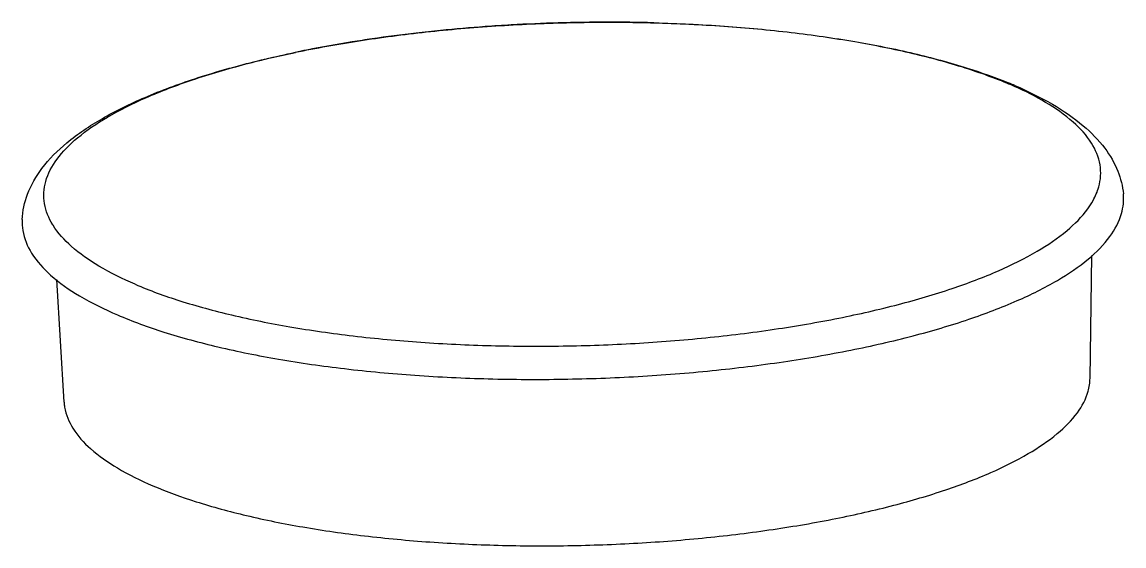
# Model space of a CAD drawing. Header units: millimetres. Extents: x 1034 to 1636, y -2154 to -1937.
# Drawn here: x 1091.64 to 1102.24, y -1994.02 to -1988.97 of the extents above; entities that cross this region are included whole.
import ezdxf

# ---------------------------------------------------------------- set-up
doc = ezdxf.new("R2010")
doc.units = ezdxf.units.MM

# ---------------------------------------------------------------- blocks, each defined once
blk = doc.blocks.new('*u3')
at = {"color": 7}
for p, q in [((4.294166003091846, 32.89791326418549), (4.309944561391944, 34.08041557688557)), ((-5.576812958408141, 32.66766509948548), (-5.64781775810809, 33.84994143978543))]:
    blk.add_line(p, q, dxfattribs=at)
for centre, radius, start, end in [((-0.3948974556082021, 20.61583525758556), 15.7084603209, 94.12528946030346, 95.69865307920611), ((-0.3518458629081351, 20.02719636088545), 16.2986711725, 93.2501197496026, 94.1273801454955), ((-0.3401066094081671, 19.81435674278555), 16.5118340083, 91.67180204099883, 93.24891724850481), ((-0.3356960954081387, 19.67042731698552), 16.655830844, 90.86774190220349, 91.67252304410333), ((-0.3375291625080763, 19.86498433368547), 16.4612684166, 89.06132401039586, 90.87161790100386), ((-0.3339800431082267, 20.14175664268555), 16.1844751374, 88.47268658770052, 89.05783513459583), ((-0.6693186697081046, 22.88326623898547), 13.4241534359, 98.32610509460697, 99.14845764069274), ((-0.5600905698081533, 22.11943665668559), 14.1957494121, 96.58843878789435, 98.31588938849784), ((-0.4471938857082023, 21.15324152338553), 15.1685171809, 95.703656123103, 96.59332304939359), ((-1.036998652208126, 24.9736178078856), 11.3015054856, 101.2479670067984, 101.8116742950035), ((-0.8705908858081557, 24.11446002298544), 12.1766202799, 99.13452666089505, 101.2273948888979), ((2.030364852991738, 32.26355704888556), 3.7721277125, 65.95781729809364, 66.79464204909648), ((1.912789317791862, 31.84844809458536), 4.208373073500001, 66.79112151280462, 67.55465399590578), ((-5.075384320808098, 34.7509722313855), 0.7163048833, 211.5161226269041, 212.0023765522964)]:
    blk.add_arc(centre, radius, start, end, dxfattribs=at)
for points, start_tangent, end_tangent in [([(-5.979736544708203, 34.42617446688541), (-5.927882067108158, 34.67069069918534), (-5.789218122208126, 34.91855022418554), (-5.550451587908128, 35.16488901868547), (-5.211550196408098, 35.39751306158541), (-4.797659099008229, 35.60253715578551), (-4.320224445808094, 35.78156036348537), (-3.786417510108208, 35.93609351638543), (-3.203898742608203, 36.06611271318548), (-2.581190486308174, 36.17089727658549), (-1.928058243708165, 36.24946262498543), (-1.254802605808095, 36.30093766498544), (-0.572355935708174, 36.32466684088558), (0.1082060323917631, 36.32031047308556), (0.7758560887917838, 36.28785569808542), (1.419880639991902, 36.22758930198552), (2.030118627391857, 36.14001545938549), (2.597413600891855, 36.02563843368557), (3.113407059791825, 35.88468453518544), (3.519554476991857, 35.73801229248556)], (0.05064732707273554, 0.9987166005731494), (0.9242276578031074, -0.3818418999426099)), ([(0.09739271819182704, 36.32048196378537), (0.7694723069919291, 36.28809128508556), (1.419167061891812, 36.22723610718549), (2.029616683491781, 36.1391762319854), (2.589449650391884, 36.02555204848545), (3.088237333591906, 35.88848016018551), (3.516688262391767, 35.73051395698553)], (0.9996445454571873, -0.02666050895413771), (0.9190572601616288, -0.3941240319292904)), ([(-5.686029293608158, 34.3765321119854), (-5.765288388208205, 34.58044687898541), (-5.753159530008134, 34.7930023499855), (-5.646668931208183, 35.00507018488543), (-5.447800310208095, 35.21269996128558), (-5.160258213208181, 35.4120239292854), (-4.789399005308269, 35.59932906048539), (-4.342131092008231, 35.77112621468541), (-3.826786228108176, 35.92421513588556), (-3.350365930008138, 36.03582184138554)], (-0.5227320631919483, 0.8524970323180541), (0.978811041462692, 0.2047655857577646)), ([(4.323081512391809, 34.60892960678552), (4.377954260191814, 34.74064748778551), (4.390083118391885, 34.95320295878537), (4.307624298391829, 35.16228655938539), (4.132113851991903, 35.36400345798552), (3.866821206591794, 35.55459605028545), (3.5671640458919, 35.70843668688553)], (0.4869317726246818, 0.8734400087061419), (-0.9132030088998778, 0.4075049257815294)), ([(3.57124321359197, 35.71625556158551), (3.932300494791889, 35.53622291838542), (4.227729301891827, 35.33018198318541), (4.435737362291889, 35.11267425178539), (4.561039906391898, 34.8920248081854), (4.614658821791863, 34.67329687488541)], (0.9190572601631273, -0.3941240319257959), (0.09715857048603325, -0.9952689145055776)), ([(-5.063302767908226, 33.50867216798542), (-4.616598691108038, 33.34398540308553), (-4.09627535490813, 33.20102910498554), (-3.512683029208233, 33.08263108908545), (-2.877981430808063, 32.99107856238538), (-2.200754356808147, 32.92761560058534), (-1.495135386508196, 32.89369736708545), (-0.7747841253082015, 32.88995815128555), (-0.05315491150815888, 32.91641218238556), (0.6577449137918165, 32.97265243318543), (1.344499550891896, 33.05773729928546), (1.993014849691804, 33.16995187488556), (2.591123435191776, 33.30711999248547), (3.127894675991797, 33.46665408948547), (3.593706515091867, 33.64564847698557), (3.979564739991929, 33.84056307478545), (4.278607696991912, 34.04775568588548), (4.485822583991876, 34.26371908078545), (4.597174673291761, 34.48446044598541), (4.614521965091853, 34.67328546188537)], (0.9190572601588664, -0.3941240319357321), (-0.09222137988059552, 0.9957385284766875)), ([(-4.891893532208087, 33.80313588078548), (-4.463442603408225, 33.6451696775855), (-3.964654920208091, 33.50809778928556), (-3.404821953308101, 33.39447360568556), (-2.794372331708246, 33.30641373058552), (-2.144677576708204, 33.24555855268545), (-1.467840272608214, 33.21304168878555), (-0.7764686174081135, 33.20946886668548), (-0.08344155720806157, 33.23490664118549), (0.5983311251917485, 33.28888115468544), (1.25614929479184, 33.37038696408536), (1.877759043691867, 33.47790577048545), (2.451580958291743, 33.60943470188545), (2.966925822191797, 33.76252362308537), (3.414193735491835, 33.93432077728539), (3.785052943391861, 34.12162590848538), (4.072595040391889, 34.32094987648543), (4.271463661391863, 34.52857965288558), (4.323081512391809, 34.60892960678552)], (0.9190572601594859, -0.3941240319342878), (0.4869317726310887, 0.8734400087025701)), ([(-5.979333170708173, 34.42615786378542), (-5.973756409508155, 34.32010721798542), (-5.888618363408114, 34.10249518368551), (-5.705970739308214, 33.89178667948545), (-5.428984628608077, 33.69247531228552), (-5.063302767908226, 33.50867216798542)], (-0.05152950105491565, -0.9986714727682131), (0.9190572601619016, -0.3941240319286545)), ([(-4.891893532208087, 33.80313588078548), (-5.242026476408114, 33.97905378748555), (-5.507319121708178, 34.16964637978549), (-5.682829568208149, 34.37136327828557)], (-0.9190572601397415, 0.3941240319803294), (-0.529948115750897, 0.848030067044839)), ([(-4.723357298208157, 31.86414730958541), (-4.307359625408139, 31.7107748669855), (-3.822580470708203, 31.57757711498539), (-3.278634964608045, 31.46722914338557), (-2.687273913708168, 31.38194547708554), (-2.05652065590823, 31.32285307708548), (-1.399355101108085, 31.29127264518547), (-0.7285722761081388, 31.28779073168539), (-0.05657611180811273, 31.31241520808544), (0.6051658271917404, 31.36474048178547), (1.244794500591865, 31.4439448959854), (1.849056913491836, 31.54845660268552), (2.406484653391885, 31.6762544695855), (2.906760917091788, 31.82491144268556), (3.340816715491769, 31.99168216488556), (3.700227627591858, 32.17321312338549), (3.978868603991828, 32.36623695928552), (4.171908110391882, 32.56737503798558), (4.275680673591864, 32.77295995588543), (4.293821976991921, 32.89795176738539)], (0.9190572601592628, -0.3941240319348075), (0.01589159021560592, 0.9998737207069798)), ([(-5.576596940808145, 32.66760814288546), (-5.571510877308128, 32.62022958038551), (-5.492259185708122, 32.41745989818537), (-5.322039038508137, 32.22104415168542), (-5.063936249608105, 32.03532668828552), (-4.723357298208157, 31.86414730958541)], (0.05527426922972255, -0.998471208979568), (0.919057260171135, -0.3941240319071229))]:
    blk.add_spline(points, degree=3, dxfattribs=dict(at, start_tangent=start_tangent, end_tangent=end_tangent))

msp = doc.modelspace()

# ---------------------------------------------------------------- block references
msp.add_blockref('*u3', (1097.623979550097, -2025.299985094522))

doc.saveas('drawing.dxf')
